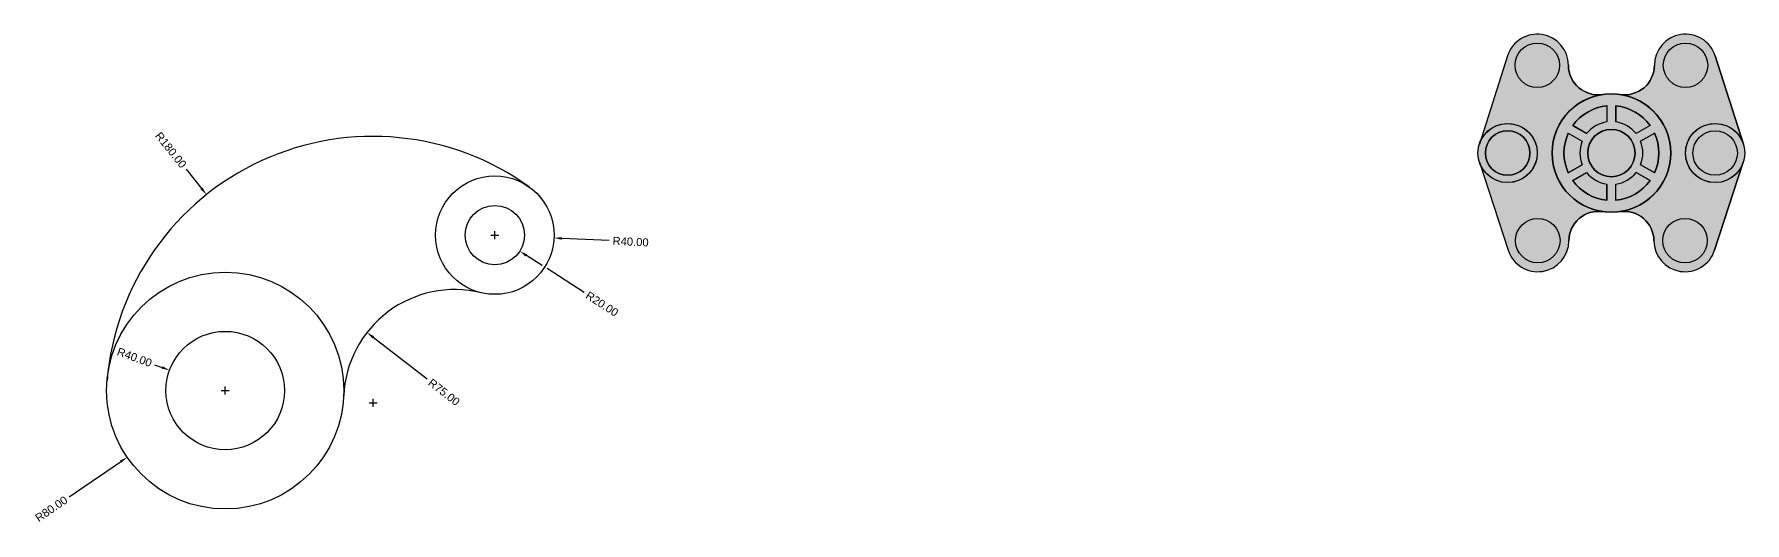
# Model space of a CAD drawing. Extents: x -141 to 4745, y -46 to 821.
# Drawn here: x 2133 to 3287, y 297 to 627 of the extents above; entities that cross this region are included whole.
import ezdxf

# ---------------------------------------------------------------- set-up
doc = ezdxf.new("R2010")
doc.units = 0
doc.header["$LTSCALE"] = 10
doc.header["$MEASUREMENT"] = 0
doc.styles.get("Standard").update_dxf_attribs({"font": 'arial.ttf'})
doc.dimstyles.get("Standard").update_dxf_attribs({"dimscale": 30, "dimtxt": 0.18, "dimasz": 0.18, "dimexe": 0.18, "dimexo": 0.0625, "dimgap": 0.09, "dimtad": 0, "dimzin": 0, "dimdsep": 46, "dimtxsty": 'Standard', "dimcen": 0.09, "dimclrt": 4, "dimadec": 0, "dimazin": 0, "dimtfac": 1, "dimtofl": 0, "dimtmove": 0, "dimatfit": 3, "dimfxl": 1, "dimtolj": 1, "dimtzin": 0, "dimarcsym": 0})

# ---------------------------------------------------------------- blocks, each defined once
blk = doc.blocks.new('*D26')
at = {"color": 0, "lineweight": -2, "transparency": 16777216}
for p, q in [((2440.9, 491.3), (2446.3, 491.3)), ((2443.6, 488.6), (2443.6, 494)), ((2475.6, 470.7), (2464.9, 477.6)), ((2503.8, 452.6), (2478.8, 468.7))]:
    blk.add_line(p, q, dxfattribs=at)
at = {"color": 0, "transparency": 16777216}
blk.add_solid([(2465.4, 478.3), (2464.4, 476.8), (2460.4, 480.5)], dxfattribs=at)
at = {"layer": 'Defpoints', "color": 0, "transparency": 16777216}
for p in [(2443.6, 491.3), (2460.4, 480.5)]:
    blk.add_point(p, dxfattribs=at)
at = {"color": 4, "transparency": 16777216, "insert": (2515.9, 444.8), "char_height": 5.4, "attachment_point": 5, "rotation": 327.2473}
blk.add_mtext('\\A1;R20.00', dxfattribs=at)
blk = doc.blocks.new('*D27')
at = {"color": 0, "lineweight": -2, "transparency": 16777216}
for p, q in [((2440.9, 491.3), (2446.3, 491.3)), ((2443.6, 488.6), (2443.6, 494)), ((2520.8, 487.6), (2488.9, 489.1))]:
    blk.add_line(p, q, dxfattribs=at)
at = {"color": 0, "transparency": 16777216}
blk.add_solid([(2489, 490), (2488.9, 488.2), (2483.5, 489.4)], dxfattribs=at)
at = {"layer": 'Defpoints', "color": 0, "transparency": 16777216}
for p in [(2443.6, 491.3), (2483.5, 489.4)]:
    blk.add_point(p, dxfattribs=at)
at = {"color": 4, "transparency": 16777216, "insert": (2535.2, 486.9), "char_height": 5.4, "attachment_point": 5, "rotation": 357.2359}
blk.add_mtext('\\A1;R40.00', dxfattribs=at)
blk = doc.blocks.new('*D28')
at = {"color": 0, "lineweight": -2, "transparency": 16777216}
for p, q in [((2259, 386.3), (2264.4, 386.3)), ((2261.7, 383.6), (2261.7, 389)), ((2156.3, 314.5), (2191.1, 338.3))]:
    blk.add_line(p, q, dxfattribs=at)
at = {"color": 0, "transparency": 16777216}
blk.add_solid([(2190.6, 339), (2191.6, 337.5), (2195.6, 341.3)], dxfattribs=at)
at = {"layer": 'Defpoints', "color": 0, "transparency": 16777216}
for p in [(2261.7, 386.3), (2195.6, 341.3)]:
    blk.add_point(p, dxfattribs=at)
at = {"color": 4, "transparency": 16777216, "insert": (2144.4, 306.4), "char_height": 5.4, "attachment_point": 5, "rotation": 34.2577}
blk.add_mtext('\\A1;R80.00', dxfattribs=at)
blk = doc.blocks.new('*D29')
at = {"color": 0, "lineweight": -2, "transparency": 16777216}
for p, q in [((2214, 403.8), (2219.1, 402)), ((2259, 386.3), (2264.4, 386.3)), ((2261.7, 383.6), (2261.7, 389))]:
    blk.add_line(p, q, dxfattribs=at)
at = {"color": 0, "transparency": 16777216}
blk.add_solid([(2219.4, 402.8), (2218.8, 401.1), (2224.2, 400.1)], dxfattribs=at)
at = {"layer": 'Defpoints', "color": 0, "transparency": 16777216}
for p in [(2224.2, 400.1), (2261.7, 386.3)]:
    blk.add_point(p, dxfattribs=at)
at = {"color": 4, "transparency": 16777216, "insert": (2200.5, 408.8), "char_height": 5.4, "attachment_point": 5, "rotation": 339.8328}
blk.add_mtext('\\A1;R40.00', dxfattribs=at)
blk = doc.blocks.new('*D30')
at = {"color": 0, "lineweight": -2, "transparency": 16777216}
for p, q in [((2235.3, 535.9), (2245.7, 522.9)), ((2358.7, 378), (2364.1, 378)), ((2361.4, 375.3), (2361.4, 380.7))]:
    blk.add_line(p, q, dxfattribs=at)
at = {"color": 0, "transparency": 16777216}
blk.add_solid([(2246.4, 523.5), (2245, 522.3), (2249.1, 518.7)], dxfattribs=at)
at = {"layer": 'Defpoints', "color": 0, "transparency": 16777216}
for p in [(2249.1, 518.7), (2361.4, 378)]:
    blk.add_point(p, dxfattribs=at)
at = {"color": 4, "transparency": 16777216, "insert": (2225, 548.8), "char_height": 5.4, "attachment_point": 5, "rotation": 308.5992}
blk.add_mtext('\\A1;R180.00', dxfattribs=at)
blk = doc.blocks.new('*D31')
at = {"color": 0, "lineweight": -2, "transparency": 16777216}
blk.add_line((2397.9, 394), (2361.6, 422.2), dxfattribs=at)
at = {"color": 0, "transparency": 16777216}
blk.add_solid([(2362.1, 423), (2361, 421.5), (2357.3, 425.6)], dxfattribs=at)
at = {"layer": 'Defpoints', "color": 0, "transparency": 16777216}
for p in [(2357.3, 425.6), (2416.6, 379.6)]:
    blk.add_point(p, dxfattribs=at)
at = {"color": 4, "transparency": 16777216, "insert": (2409.3, 385.2), "char_height": 5.4, "attachment_point": 5, "rotation": 322.1622}
blk.add_mtext('\\A1;R75.00', dxfattribs=at)

msp = doc.modelspace()

# ---------------------------------------------------------------- hatches: boundary and pattern name
at = {"lineweight": 35, "true_color": 0x000000}
h = msp.add_hatch(color=18, dxfattribs=at)
h.set_gradient(color1=(248, 215, 49), color2=(205, 105, 40), tint=1, name='INVCYLINDER')
h.paths.add_polyline_path([(3190.88, 586.327, -0.45877064), (3167.88, 606.083, 0.85577273), (3126.877, 612.459), (3107.83, 552.869, -0.85614977), (3146.88, 546.78, -0.8536839), (3107.865, 540.582), (3127.252, 481.101, 0.85156966), (3168.218, 487.506, -0.45583678), (3191.105, 507.199, -0.37238572), (3156.88, 546.78, -0.37076991)])
h.paths.add_polyline_path([(3131.88, 606.065, -1), (3161.88, 606.065, -1)], flags=16)
h.paths.add_polyline_path([(3162.218, 487.609, -1), (3132.218, 487.609, -1)], flags=16)
h.paths.add_polyline_path([(3285.896, 540.582, -0.8536839), (3246.88, 546.78, -0.85614977), (3285.931, 552.869), (3266.883, 612.459, 0.85577273), (3225.88, 606.083, -0.45877064), (3202.88, 586.327, -0.37076991), (3236.88, 546.78, -0.37238572), (3202.656, 507.199, -0.45583678), (3225.543, 487.506, 0.85156966), (3266.509, 481.101)])
h.paths.add_polyline_path([(3261.543, 487.609, -1), (3231.543, 487.609, -1)], flags=16)
h.paths.add_polyline_path([(3231.88, 606.065, -1), (3261.88, 606.065, -1)], flags=16)
h.paths.add_polyline_path([(3193.88, 578.639, 0.21822377), (3170.79, 565.307), (3180.194, 559.878, -0.19531849), (3193.88, 567.78)])
h.paths.add_polyline_path([(3199.88, 578.639), (3199.88, 567.78, -0.19531849), (3213.567, 559.878), (3222.971, 565.307, 0.21822377)])
h.paths.add_polyline_path([(3193.88, 525.78, -0.19531849), (3180.194, 533.681), (3170.79, 528.252, 0.21822377), (3193.88, 514.92)])
h.paths.add_polyline_path([(3222.971, 528.252), (3213.567, 533.681, -0.19531849), (3199.88, 525.78), (3199.88, 514.92, 0.21822377)])
h.paths.add_polyline_path([(3225.971, 560.111), (3216.567, 554.681, -0.19531849), (3216.567, 538.878), (3225.971, 533.448, 0.21822377)], flags=17)
h.paths.add_polyline_path([(3177.194, 554.681), (3167.79, 560.111, 0.21822377), (3167.79, 533.448), (3177.194, 538.878, -0.19531849)], flags=17)
h = msp.add_hatch(color=256)
h.set_gradient(color1=(0, 255, 255), tint=1, name='INVSPHERICAL')
h.paths.add_polyline_path([(3161.88, 606.065, 1), (3131.88, 606.065, 1)])
h.paths.add_polyline_path([(3261.88, 606.065, 1), (3231.88, 606.065, 1)])
h.paths.add_polyline_path([(3111.88, 546.78, 1), (3141.88, 546.78, 1)])
h.paths.add_polyline_path([(3281.88, 546.78, 1), (3251.88, 546.78, 1)])
h.paths.add_polyline_path([(3231.543, 487.609, 1), (3261.543, 487.609, 1)])
h.paths.add_polyline_path([(3132.218, 487.609, 1), (3162.218, 487.609, 1)])
h = msp.add_hatch(color=256)
h.set_gradient(color1=(255, 255, 255), tint=1, name='INVCYLINDER')
h.paths.add_polyline_path([(3146.88, 546.78, 1), (3106.88, 546.78, 1)])
h.paths.add_polyline_path([(3111.88, 546.78, -1), (3141.88, 546.78, -1)], flags=16)
h.paths.add_polyline_path([(3286.88, 546.78, 1), (3246.88, 546.78, 1)])
h.paths.add_polyline_path([(3251.88, 546.78, -1), (3281.88, 546.78, -1)], flags=16)
h.paths.add_polyline_path([(3156.88, 546.78, 1), (3236.88, 546.78, 1)])
h.paths.add_polyline_path([(3225.971, 560.111, -0.21822377), (3225.971, 533.448), (3216.567, 538.878, 0.19531849), (3216.567, 554.681)], flags=16)
h.paths.add_polyline_path([(3213.567, 559.878, 0.19531849), (3199.88, 567.78), (3199.88, 578.639, -0.21822377), (3222.971, 565.307)], flags=16)
h.paths.add_polyline_path([(3212.88, 546.78, -1), (3180.88, 546.78, -1)], flags=16)
h.paths.add_polyline_path([(3213.567, 533.681), (3222.971, 528.252, -0.21822377), (3199.88, 514.92), (3199.88, 525.78, 0.19531849)], flags=16)
h.paths.add_polyline_path([(3193.88, 567.78, 0.19531849), (3180.194, 559.878), (3170.79, 565.307, -0.21822377), (3193.88, 578.639)], flags=16)
h.paths.add_polyline_path([(3193.88, 525.78), (3193.88, 514.92, -0.21822377), (3170.79, 528.252), (3180.194, 533.681, 0.19531849)], flags=16)
h.paths.add_polyline_path([(3177.194, 554.681, 0.19531849), (3177.194, 538.878), (3167.79, 533.448, -0.21822377), (3167.79, 560.111)], flags=16)
h = msp.add_hatch(color=256)
h.set_gradient(color1=(0, 255, 255), tint=1, name='INVSPHERICAL')
h.paths.add_polyline_path([(3180.88, 546.78, 1), (3212.88, 546.78, 1)])

# ---------------------------------------------------------------- linework, layer by layer
for p, q in [((3126.877, 612.459), (3107.83, 552.869)), ((3266.883, 612.459), (3285.931, 552.869)), ((3193.88, 578.78), (3193.88, 567.78)), ((3199.88, 578.78), (3199.88, 567.78)), ((3167.668, 560.181), (3177.194, 554.681)), ((3170.668, 565.378), (3180.194, 559.878)), ((3223.093, 565.378), (3213.567, 559.878)), ((3226.093, 560.181), (3216.567, 554.681)), ((3107.865, 540.582), (3127.252, 481.101)), ((3167.668, 533.378), (3177.194, 538.878)), ((3170.668, 528.181), (3180.194, 533.681)), ((3223.093, 528.181), (3213.567, 533.681)), ((3226.093, 533.378), (3216.567, 538.878)), ((3285.896, 540.582), (3266.509, 481.101)), ((3193.88, 514.78), (3193.88, 525.78)), ((3199.88, 514.78), (3199.88, 525.78))]:
    msp.add_line(p, q)
at = {"color": 18, "true_color": 0x000000}
for points in [[(3156.88, 546.78, -0.37076991), (3190.88, 586.327, -0.45877064), (3167.88, 606.083, 0.85577273), (3126.877, 612.459), (3107.83, 552.869, -0.85614977), (3146.88, 546.78, -0.8536839), (3107.865, 540.582), (3127.252, 481.101, 0.85156966), (3168.218, 487.506, -0.45583678), (3191.105, 507.199, -0.37238572)], [(3266.883, 612.459, 0.85577273), (3225.88, 606.083, -0.45877064), (3202.88, 586.327, -0.37076991), (3236.88, 546.78, -0.37238572), (3202.656, 507.199, -0.45583678), (3225.543, 487.506, 0.85156966), (3266.509, 481.101), (3285.896, 540.582, -0.8536839), (3246.88, 546.78, -0.85614977), (3285.931, 552.869)], [(3131.88, 606.065, -1), (3161.88, 606.065, -1)], [(3231.88, 606.065, -1), (3261.88, 606.065, -1)], [(3236.88, 546.78, 1), (3156.88, 546.78, 1)], [(3180.194, 559.878), (3170.79, 565.307, -0.21822377), (3193.88, 578.639), (3193.88, 567.78, 0.19531849)], [(3213.567, 559.878, 0.19531849), (3199.88, 567.78), (3199.88, 578.639, -0.21822377), (3222.971, 565.307)], [(3111.88, 546.78, 1), (3141.88, 546.78, 1)], [(3177.194, 538.878), (3167.79, 533.448, -0.21822377), (3167.79, 560.111), (3177.194, 554.681, 0.19531849)], [(3212.88, 546.78, 1), (3180.88, 546.78, 1)], [(3216.567, 538.878, 0.19531849), (3216.567, 554.681), (3225.971, 560.111, -0.21822377), (3225.971, 533.448)], [(3193.88, 514.92, -0.21822377), (3170.79, 528.252), (3180.194, 533.681, 0.19531849), (3193.88, 525.78)], [(3199.88, 525.78, 0.19531849), (3213.567, 533.681), (3222.971, 528.252, -0.21822377), (3199.88, 514.92)], [(3162.218, 487.609, -1), (3132.218, 487.609, -1)], [(3261.543, 487.609, -1), (3231.543, 487.609, -1)]]:
    msp.add_lwpolyline(points, format="xyb", close=True, dxfattribs=at)
msp.add_lwpolyline([(3180.88, 546.78, -1), (3212.88, 546.78, -1)], format="xyb", close=True)
for centre, radius in [((3146.88, 606.065), 15), ((3196.88, 546.78), 40), ((3126.88, 546.78), 20), ((3126.88, 546.78), 15), ((3196.88, 546.78), 16), ((2443.57, 491.333), 20), ((2261.705, 386.333), 40)]:
    msp.add_circle(centre, radius)
for centre, radius in [((3246.88, 606.065), 15), ((3266.88, 546.78), 20), ((3266.88, 546.78), 15), ((3147.218, 487.609), 15), ((3246.543, 487.609), 15)]:
    msp.add_circle(centre, radius, dxfattribs=at)
at = {"color": 4}
for centre, radius in [((2443.57, 491.333), 40), ((2261.705, 386.333), 80)]:
    msp.add_circle(centre, radius, dxfattribs=at)
for centre, radius, start, end in [((3146.88, 606.065), 21, 0.049872, 162.27391), ((3246.88, 606.065), 21, 17.72609, 179.950128), ((3187.88, 606.101), 20, 180.049872, 278.626942), ((3205.88, 606.101), 20, 261.373058, 359.950128), ((3196.88, 546.78), 32, 95.379379, 144.620621), ((3196.88, 546.78), 32, 35.379379, 84.620621), ((3196.765, 546.979), 21, 97.896424, 142.103576), ((3196.995, 546.979), 21, 37.896424, 82.103576), ((3196.88, 546.78), 32, 155.379379, 204.620621), ((3196.65, 546.78), 21, 157.896424, 202.103576), ((3197.11, 546.78), 21, 337.896424, 22.103576), ((3196.88, 546.78), 32, 335.379379, 24.620621), ((3196.765, 546.58), 21, 217.896424, 262.103576), ((3196.995, 546.58), 21, 277.896424, 322.103576), ((3196.88, 546.78), 32, 215.379379, 264.620621), ((3196.88, 546.78), 32, 275.379379, 324.620621), ((3188.217, 487.408), 20, 81.69845, 179.719423), ((3205.543, 487.408), 20, 0.280577, 98.30155), ((3147.218, 487.609), 21, 198.052591, 359.719423), ((3246.543, 487.609), 21, 180.280577, 341.947409), ((2416.557, 379.551), 75, 76.414125, 177.492166)]:
    msp.add_arc(centre, radius, start, end)
at = {"color": 0}
msp.add_arc((2361.358, 378.014), 180, 54.039434, 175.228056, dxfattribs=at)

# ---------------------------------------------------------------- dimensions: what is measured, and where the dimension line sits
for center, mpoint, picture, middle in [((2361.358, 378.014), (2249.062, 518.69), '*D30', (2225.044, 548.778)), ((2443.57, 491.333), (2460.391, 480.513), '*D26', (2515.886, 444.814)), ((2443.57, 491.333), (2483.524, 489.404), '*D27', (2535.153, 486.912)), ((2416.557, 379.551), (2357.325, 425.558), '*D31', (2409.287, 385.197)), ((2261.705, 386.333), (2195.584, 341.3), '*D28', (2144.362, 306.414))]:
    dim = msp.add_radius_dim(center=center, mpoint=mpoint, dimstyle='Standard')
    dim.commit()
    dim.dimension.update_dxf_attribs({"geometry": picture, "text_midpoint": middle, "dimtype": 164})
dim = msp.add_radius_dim(center=(2261.705, 386.333), mpoint=(2224.157, 400.124), dimstyle='Standard')
dim.commit()
dim.dimension.update_dxf_attribs({"geometry": '*D29', "text_midpoint": (2200.516, 408.807)})

doc.saveas('drawing.dxf')
